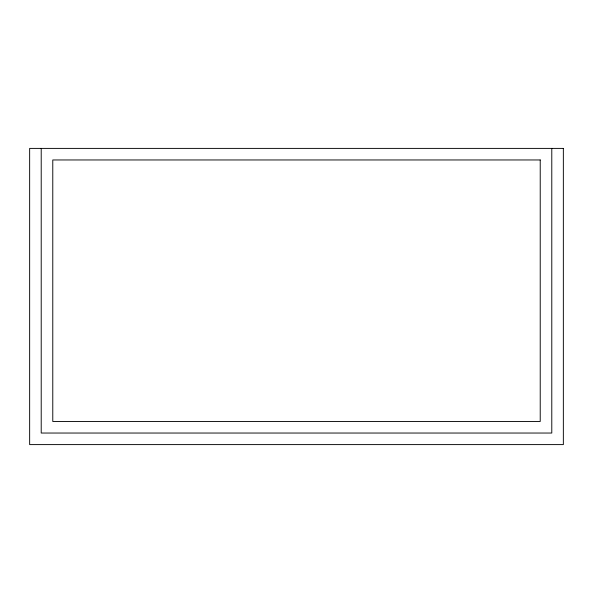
<?xml version="1.0" encoding="UTF-8"?>
<svg xmlns="http://www.w3.org/2000/svg" width="593" height="593" viewBox="0 0 593 593"><rect width="100%" height="100%" fill="white"/><g stroke="black" fill="none" stroke-linecap="round" stroke-linejoin="round"><path stroke-width="0.89" d="M551.786 148.398L551.786 433.038L41.213 433.038L41.213 148.398M563.35 148.398L29.65 148.398L29.65 444.602L563.35 444.602L563.35 148.398M540.223 159.962L52.777 159.962L52.777 421.475L540.223 421.475L540.223 159.962"/></g></svg>
